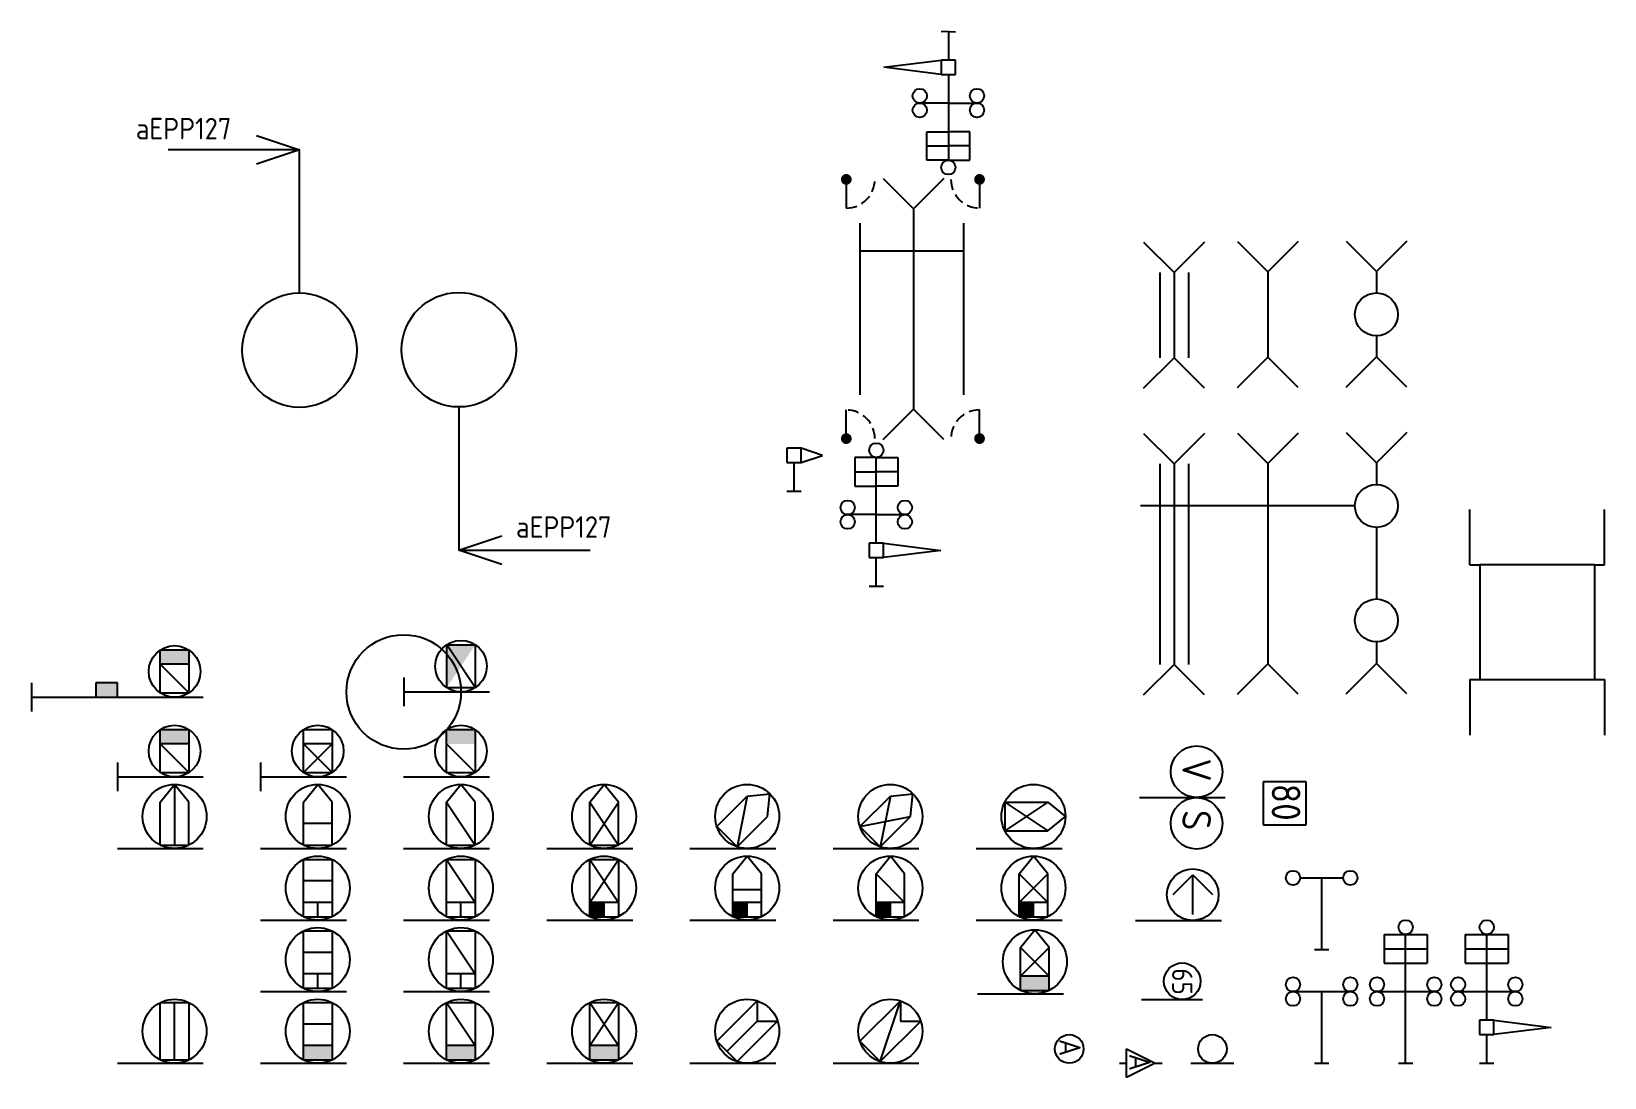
# Model space of a CAD drawing. Extents: x -202 to 266, y -387 to 284.
# Drawn here: x -86.3 to 23.6, y 197.6 to 270.7 of the extents above; entities that cross this region are included whole.
import ezdxf

# ---------------------------------------------------------------- set-up
doc = ezdxf.new("R2010")
doc.units = 0
doc.linetypes.add('DASHED2', pattern=[0.375, 0.25, -0.125])
doc.layers.get('0').update_dxf_attribs({"linetype": 'CONTINUOUS'})
doc.layers.add('CONST', color=1, linetype='CONTINUOUS')
doc.styles.get("Standard").update_dxf_attribs({"font": 'ISOCP'})

msp = doc.modelspace()

# ---------------------------------------------------------------- linework, layer by layer
for p, q in [((-22.19732, 270.69932), (-22.69682, 270.67714)), ((-22.19732, 270.69932), (-22.19732, 268.69932)), ((-22.19732, 270.69932), (-22.19732, 268.69932)), ((-22.19732, 270.69932), (-21.69781, 270.67714)), ((-26.69732, 268.19932), (-22.69732, 268.69932)), ((-22.69732, 267.69932), (-26.69732, 268.19932)), ((-22.19732, 268.69932), (-22.69732, 268.69932)), ((-22.69732, 268.69932), (-22.69732, 267.69932)), ((-21.69732, 268.69932), (-22.19732, 268.69932)), ((-21.69732, 267.69932), (-21.69732, 268.69932)), ((-22.69732, 267.69932), (-21.69732, 267.69932)), ((-22.19732, 267.69932), (-22.19732, 261.69932)), ((-22.19732, 267.69932), (-22.19732, 261.69932)), ((-22.19732, 265.69932), (-24.19732, 265.69932)), ((-22.19732, 265.69932), (-20.19732, 265.69932)), ((-70.5301, 263.43932), (-67.5301, 262.43932)), ((-23.69732, 263.69932), (-22.19732, 263.69932)), ((-23.69732, 261.69932), (-23.69732, 263.69932)), ((-23.69732, 262.69932), (-22.19732, 262.69932)), ((-20.69732, 263.69932), (-22.19732, 263.69932)), ((-20.69732, 262.69932), (-22.19732, 262.69932)), ((-20.69732, 261.69932), (-20.69732, 263.69932)), ((-67.5301, 262.43932), (-76.69915, 262.43932)), ((-67.5301, 262.43932), (-70.5301, 261.43932)), ((-22.19732, 261.69932), (-23.69732, 261.69932)), ((-22.19732, 261.69932), (-20.69732, 261.69932)), ((-29.32889, 260.36606), (-29.32889, 258.36606)), ((-29.32889, 260.36606), (-29.32889, 258.36606)), ((-26.75446, 260.43506), (-24.63314, 258.31374)), ((-22.51182, 260.43506), (-24.63314, 258.31374)), ((-20.0197, 260.36606), (-20.0197, 258.36606)), ((-24.63314, 258.31374), (-24.63314, 244.31374)), ((-28.35768, 245.30681), (-28.35768, 257.30681)), ((-28.35768, 245.30681), (-28.35768, 257.30681)), ((-21.11345, 245.30681), (-21.11345, 257.30681)), ((5.58219, 256.05882), (7.70351, 253.9375)), ((9.82483, 256.05882), (7.70351, 253.9375)), ((-8.55412, 255.99294), (-6.4328, 253.87162)), ((-4.31148, 255.99294), (-6.4328, 253.87162)), ((-2.00953, 256.02588), (0.11179, 253.90456)), ((2.23311, 256.02588), (0.11179, 253.90456)), ((-7.4328, 253.87162), (-7.4328, 247.91194)), ((-6.4328, 253.87162), (-6.4328, 247.91194)), ((-5.4328, 253.87162), (-5.4328, 247.91194)), ((0.11179, 253.90456), (0.11179, 247.94488)), ((-8.55412, 245.79062), (-6.4328, 247.91194)), ((-4.31148, 245.79062), (-6.4328, 247.91194)), ((-2.00953, 245.82356), (0.11179, 247.94488)), ((2.23311, 245.82356), (0.11179, 247.94488)), ((5.58219, 245.8565), (7.70351, 247.97782)), ((9.82483, 245.8565), (7.70351, 247.97782)), ((-29.32889, 242.26142), (-29.32889, 244.26142)), ((-29.32889, 242.26142), (-29.32889, 244.26142)), ((-26.75446, 242.19242), (-24.63314, 244.31374)), ((-22.51182, 242.19242), (-24.63314, 244.31374)), ((-20.0197, 242.26142), (-20.0197, 244.26142)), ((-8.55412, 242.6136), (-6.4328, 240.49228)), ((-4.31148, 242.6136), (-6.4328, 240.49228)), ((-2.00953, 242.64654), (0.11179, 240.52522)), ((2.23311, 242.64654), (0.11179, 240.52522)), ((5.58219, 242.67948), (7.70351, 240.55816)), ((9.82483, 242.67948), (7.70351, 240.55816)), ((-32.48014, 241.59055), (-33.48014, 241.59055)), ((-33.48014, 241.59055), (-33.48014, 240.59055)), ((-32.48014, 240.59055), (-32.48014, 241.59055)), ((-30.98014, 241.09055), (-32.48014, 241.59055)), ((-32.48014, 240.59055), (-30.98014, 241.09055)), ((-28.7336, 240.94886), (-28.7336, 238.94886)), ((-27.2336, 240.94886), (-28.7336, 240.94886)), ((-27.2336, 240.94886), (-25.7336, 240.94886)), ((-27.2336, 234.94886), (-27.2336, 240.94886)), ((-27.2336, 234.94886), (-27.2336, 240.94886)), ((-25.7336, 240.94886), (-25.7336, 238.94886)), ((-33.48014, 240.59055), (-32.98014, 240.59055)), ((-32.98014, 238.59055), (-32.98014, 240.59055)), ((-32.98014, 238.59055), (-32.98014, 240.59055)), ((-32.98014, 240.59055), (-32.48014, 240.59055)), ((-28.7336, 239.94886), (-27.2336, 239.94886)), ((-25.7336, 239.94886), (-27.2336, 239.94886)), ((-7.4328, 240.49228), (-7.4328, 226.49228)), ((-6.4328, 240.49228), (-6.4328, 226.49228)), ((-5.4328, 240.49228), (-5.4328, 226.49228)), ((0.11179, 240.52522), (0.11179, 226.52522)), ((-33.48014, 238.59055), (-32.48014, 238.59055)), ((-28.7336, 238.94886), (-27.2336, 238.94886)), ((-25.7336, 238.94886), (-27.2336, 238.94886)), ((-27.2336, 236.94886), (-29.2336, 236.94886)), ((-27.2336, 236.94886), (-25.2336, 236.94886)), ((14.22299, 233.43241), (14.22299, 237.30767)), ((23.64201, 233.43241), (23.64201, 237.30767)), ((-56.39587, 234.4691), (-53.39587, 235.4691)), ((-53.39587, 233.4691), (-56.39587, 234.4691)), ((-56.39587, 234.4691), (-47.22682, 234.4691)), ((-27.7336, 234.94886), (-27.7336, 233.94886)), ((-26.7336, 234.94886), (-27.7336, 234.94886)), ((-26.7336, 234.94886), (-22.7336, 234.44886)), ((-26.7336, 233.94886), (-26.7336, 234.94886)), ((-22.7336, 234.44886), (-26.7336, 233.94886)), ((-27.7336, 233.94886), (-27.2336, 233.94886)), ((-27.2336, 231.94886), (-27.2336, 233.94886)), ((-27.2336, 231.94886), (-27.2336, 233.94886)), ((-27.2336, 233.94886), (-26.7336, 233.94886)), ((14.22299, 233.43241), (14.9325, 233.43241)), ((22.9325, 233.43241), (14.9325, 233.43241)), ((22.9325, 233.43241), (23.64201, 233.43241)), ((-27.7336, 231.94886), (-26.7336, 231.94886)), ((-77.25156, 224.49523), (-77.25156, 227.49523)), ((-77.25156, 227.49523), (-75.25156, 227.49523)), ((-75.25156, 227.49523), (-75.25156, 224.49523)), ((-77.25156, 226.49523), (-75.25156, 224.49523)), ((-75.25156, 226.49523), (-77.25156, 226.49523)), ((-8.55412, 224.37096), (-6.4328, 226.49228)), ((-4.31148, 224.37096), (-6.4328, 226.49228)), ((-2.00953, 224.4039), (0.11179, 226.52522)), ((2.23311, 224.4039), (0.11179, 226.52522)), ((5.58219, 224.43684), (7.70351, 226.55816)), ((9.82483, 224.43684), (7.70351, 226.55816)), ((14.22299, 225.43241), (14.9325, 225.43241)), ((14.22299, 225.43241), (14.22299, 221.55716)), ((14.9325, 225.43241), (22.9325, 225.43241)), ((22.9325, 225.43241), (23.64201, 225.43241)), ((22.9325, 225.43241), (22.9325, 225.43241)), ((23.64201, 225.43241), (23.64201, 221.55716)), ((-86.25156, 225.19245), (-86.25156, 223.19245)), ((-86.25156, 224.19245), (-80.25156, 224.19245)), ((-80.25156, 225.19245), (-81.75156, 225.19245)), ((-81.75156, 225.19245), (-81.75156, 224.19245)), ((-80.25156, 224.19245), (-80.25156, 225.19245)), ((-80.25156, 224.19245), (-74.25156, 224.19245)), ((-77.25156, 224.49523), (-75.25156, 224.49523)), ((-77.25156, 221.93416), (-75.25156, 221.93416)), ((-77.25156, 218.93416), (-77.25156, 221.93416)), ((-75.25156, 220.93416), (-77.25156, 220.93416)), ((-77.25156, 220.93416), (-75.25156, 218.93416)), ((-75.25156, 221.93416), (-75.25156, 218.93416)), ((-67.25156, 221.93416), (-65.25156, 221.93416)), ((-67.25156, 218.93416), (-67.25156, 221.93416)), ((-65.25156, 220.93416), (-67.25156, 220.93416)), ((-67.25156, 220.93416), (-65.25156, 218.93416)), ((-67.25156, 218.93416), (-65.25156, 220.93416)), ((-65.25156, 221.93416), (-65.25156, 218.93416)), ((-57.25156, 218.93416), (-57.25156, 221.93416)), ((-57.25156, 221.93416), (-55.25156, 221.93416)), ((-57.25156, 220.93416), (-55.25156, 218.93416)), ((-55.25156, 221.93416), (-55.25156, 218.93416)), ((-80.25156, 219.63138), (-80.25156, 217.63138)), ((-77.25156, 218.93416), (-75.25156, 218.93416)), ((-70.25156, 219.63138), (-70.25156, 217.63138)), ((-67.25156, 218.93416), (-65.25156, 218.93416)), ((-57.25156, 218.93416), (-55.25156, 218.93416)), ((-80.25156, 218.63138), (-74.25156, 218.63138)), ((-77.25156, 216.86745), (-76.25156, 218.10352)), ((-75.25156, 216.86745), (-76.25156, 218.10352)), ((-76.25156, 218.10352), (-76.25156, 213.86745)), ((-70.25156, 218.63138), (-64.25156, 218.63138)), ((-67.25156, 216.86745), (-66.25156, 218.10352)), ((-65.25156, 216.86745), (-66.25156, 218.10352)), ((-60.25156, 218.63138), (-54.25156, 218.63138)), ((-57.25156, 216.86745), (-56.25156, 218.10352)), ((-55.25156, 216.86745), (-56.25156, 218.10352)), ((-47.25156, 216.86745), (-46.25156, 218.10352)), ((-45.25156, 216.86745), (-46.25156, 218.10352)), ((2.80093, 218.27877), (-0.19907, 218.27877)), ((-0.19907, 218.27877), (-0.19907, 215.27877)), ((2.80093, 215.27877), (2.80093, 218.27877)), ((-77.25156, 213.86745), (-77.25156, 216.86745)), ((-75.25156, 213.86745), (-75.25156, 216.86745)), ((-67.25156, 213.86745), (-67.25156, 216.86745)), ((-65.25156, 213.86745), (-65.25156, 216.86745)), ((-57.25156, 213.86745), (-57.25156, 216.86745)), ((-57.25156, 216.86745), (-55.25156, 213.86745)), ((-55.25156, 213.86745), (-55.25156, 216.86745)), ((-47.25156, 213.86745), (-47.25156, 216.86745)), ((-47.25156, 216.86745), (-45.25156, 213.86745)), ((-47.25156, 213.86745), (-45.25156, 216.86745)), ((-45.25156, 213.86745), (-45.25156, 216.86745)), ((-38.37288, 215.16034), (-36.25156, 217.28166)), ((-36.25156, 217.28166), (-36.95867, 213.74613)), ((-36.25156, 217.28166), (-34.67042, 217.44859)), ((-34.83735, 215.86745), (-34.67042, 217.44859)), ((-28.37288, 215.16034), (-26.25156, 217.28166)), ((-26.25156, 217.28166), (-26.95867, 213.74613)), ((-26.25156, 217.28166), (-24.67042, 217.44859)), ((-24.83735, 215.86745), (-24.67042, 217.44859)), ((-18.25156, 216.86745), (-18.25156, 214.86745)), ((-18.25156, 216.86745), (-15.25156, 214.86745)), ((-18.25156, 216.86745), (-15.25156, 216.86745)), ((-15.25156, 216.86745), (-18.25156, 214.86745)), ((-15.25156, 216.86745), (-14.01549, 215.86745)), ((-8.85653, 217.19097), (-2.85653, 217.19097)), ((-36.95867, 213.74613), (-34.83735, 215.86745)), ((-28.37288, 215.16034), (-24.83735, 215.86745)), ((-26.95867, 213.74613), (-24.83735, 215.86745)), ((-15.25156, 214.86745), (-14.01549, 215.86745)), ((-65.25156, 215.36745), (-67.25156, 215.36745)), ((-38.37288, 215.16034), (-36.95867, 213.74613)), ((-28.37288, 215.16034), (-26.95867, 213.74613)), ((-18.25156, 214.86745), (-15.25156, 214.86745)), ((-0.19907, 215.27877), (2.80093, 215.27877)), ((-80.25156, 213.63138), (-74.25156, 213.63138)), ((-77.25156, 213.86745), (-75.25156, 213.86745)), ((-70.25156, 213.63138), (-64.25156, 213.63138)), ((-67.25156, 213.86745), (-65.25156, 213.86745)), ((-60.25156, 213.63138), (-54.25156, 213.63138)), ((-57.25156, 213.86745), (-55.25156, 213.86745)), ((-50.25156, 213.63138), (-44.25156, 213.63138)), ((-47.25156, 213.86745), (-45.25156, 213.86745)), ((-40.25156, 213.63138), (-34.25156, 213.63138)), ((-30.25156, 213.63138), (-24.25156, 213.63138)), ((-20.25156, 213.63138), (-14.25156, 213.63138)), ((-67.25156, 208.86745), (-67.25156, 212.86745)), ((-67.25156, 212.86745), (-65.25156, 212.86745)), ((-65.25156, 212.86745), (-65.25156, 208.86745)), ((-57.25156, 212.86745), (-55.25156, 209.86745)), ((-57.25156, 208.86745), (-57.25156, 212.86745)), ((-57.25156, 212.86745), (-55.25156, 212.86745)), ((-55.25156, 212.86745), (-55.25156, 208.86745)), ((-47.25156, 209.86745), (-45.25156, 212.86745)), ((-47.25156, 212.86745), (-45.25156, 209.86745)), ((-47.25156, 208.86745), (-47.25156, 212.86745)), ((-47.25156, 212.86745), (-45.25156, 212.86745)), ((-45.25156, 212.86745), (-45.25156, 208.86745)), ((-37.25156, 211.86745), (-36.25156, 213.10352)), ((-35.25156, 211.86745), (-36.25156, 213.10352)), ((-27.25156, 211.86745), (-26.25156, 213.10352)), ((-25.25156, 211.86745), (-26.25156, 213.10352)), ((-17.25156, 211.86745), (-16.25156, 213.10352)), ((-15.25156, 211.86745), (-16.25156, 213.10352)), ((-65.25156, 211.36745), (-67.25156, 211.36958)), ((-37.25156, 208.86745), (-37.25156, 211.86745)), ((-35.25156, 208.86745), (-35.25156, 211.86745)), ((-27.25156, 211.86745), (-25.25156, 209.86745)), ((-27.25156, 208.86745), (-27.25156, 211.86745)), ((-25.25156, 208.86745), (-25.25156, 211.86745)), ((-17.25156, 208.86745), (-17.25156, 211.86745)), ((-17.25156, 211.86745), (-15.25156, 209.86745)), ((-17.25156, 209.86745), (-15.25156, 211.86745)), ((-15.25156, 208.86745), (-15.25156, 211.86745)), ((-6.50129, 210.40791), (-5.12184, 211.78736)), ((-5.12184, 211.78736), (-3.74239, 210.40791)), ((-5.12184, 209.02846), (-5.12184, 211.78736)), ((2.38093, 211.57563), (5.38093, 211.57563)), ((3.88093, 206.57563), (3.88093, 211.57563)), ((3.88093, 206.57563), (3.88093, 211.57563)), ((-37.25156, 210.77322), (-35.25156, 210.77322)), ((-65.25156, 209.86745), (-67.25156, 209.86745)), ((-67.25156, 208.86745), (-65.25156, 208.86745)), ((-66.25156, 208.86745), (-66.25156, 209.86745)), ((-55.25156, 209.86745), (-57.25156, 209.86745)), ((-57.25156, 208.86745), (-55.25156, 208.86745)), ((-56.25156, 208.86745), (-56.25156, 209.86745)), ((-45.25156, 209.86745), (-47.25156, 209.86745)), ((-47.25156, 208.86745), (-45.25156, 208.86745)), ((-46.25156, 208.86745), (-46.25156, 209.86745)), ((-35.25156, 209.86745), (-37.25156, 209.86745)), ((-37.25156, 208.86745), (-35.25156, 208.86745)), ((-36.25156, 208.86745), (-36.25156, 209.86745)), ((-25.25156, 209.86745), (-27.25156, 209.86745)), ((-27.25156, 208.86745), (-25.25156, 208.86745)), ((-26.25156, 208.86745), (-26.25156, 209.86745)), ((-15.25156, 209.86745), (-17.25156, 209.86745)), ((-17.25156, 208.86745), (-15.25156, 208.86745)), ((-16.25156, 208.86745), (-16.25156, 209.86745)), ((-70.25156, 208.63138), (-64.25156, 208.63138)), ((-67.25156, 207.86745), (-65.25156, 207.86745)), ((-67.25156, 203.86745), (-67.25156, 207.86745)), ((-65.25156, 207.86745), (-65.25156, 203.86745)), ((-60.25156, 208.63138), (-54.25156, 208.63138)), ((-57.25156, 207.86745), (-55.25156, 207.86745)), ((-57.25156, 207.86745), (-55.25156, 204.86745)), ((-57.25156, 203.86745), (-57.25156, 207.86745)), ((-55.25156, 207.86745), (-55.25156, 203.86745)), ((-50.25156, 208.63138), (-44.25156, 208.63138)), ((-40.25156, 208.63138), (-34.25156, 208.63138)), ((-30.25156, 208.63138), (-24.25156, 208.63138)), ((-20.25156, 208.63138), (-14.25156, 208.63138)), ((-17.15362, 206.71996), (-16.15362, 207.95603)), ((-15.15362, 206.71996), (-16.15362, 207.95603)), ((-9.12184, 208.60514), (-3.12184, 208.60514)), ((-17.15362, 203.71996), (-17.15362, 206.71996)), ((-17.15362, 204.71996), (-15.15362, 206.71996)), ((-17.15362, 206.71996), (-15.15362, 204.71996)), ((-15.15362, 203.71996), (-15.15362, 206.71996)), ((8.24844, 207.63138), (11.24844, 207.63138)), ((8.24844, 207.63138), (8.24844, 205.63138)), ((8.24844, 206.63138), (11.24844, 206.63138)), ((9.74844, 198.63138), (9.74844, 207.63138)), ((9.74844, 198.63138), (9.74844, 207.63138)), ((11.24844, 207.63138), (11.24844, 205.63138)), ((13.91317, 207.63138), (16.91317, 207.63138)), ((13.91317, 207.63138), (13.91317, 205.63138)), ((13.91317, 206.63138), (16.91317, 206.63138)), ((15.41317, 201.63138), (15.41317, 207.63138)), ((15.41317, 201.63138), (15.41317, 207.63138)), ((16.91317, 207.63138), (16.91317, 205.63138)), ((-65.25156, 206.36745), (-67.25156, 206.36958)), ((3.38093, 206.57563), (4.38093, 206.57563)), ((8.24844, 205.63138), (11.24844, 205.63138)), ((13.91317, 205.63138), (16.91317, 205.63138)), ((-65.25156, 204.86745), (-67.25156, 204.86745)), ((-66.25156, 203.86745), (-66.25156, 204.86745)), ((-55.25156, 204.86745), (-57.25156, 204.86745)), ((-56.25156, 203.86745), (-56.25156, 204.86745)), ((-15.15362, 204.71996), (-17.15362, 204.71996)), ((-70.25156, 203.63138), (-64.25156, 203.63138)), ((-67.25156, 203.86745), (-65.25156, 203.86745)), ((-60.25156, 203.63138), (-54.25156, 203.63138)), ((-57.25156, 203.86745), (-55.25156, 203.86745)), ((-20.15362, 203.48389), (-14.15362, 203.48389)), ((-17.15362, 203.71996), (-15.15362, 203.71996)), ((1.88093, 203.63138), (5.88093, 203.63138)), ((3.88093, 198.63138), (3.88093, 203.63138)), ((3.88093, 198.63138), (3.88093, 203.63138)), ((7.74844, 203.63138), (11.74844, 203.63138)), ((13.41317, 203.63138), (17.41317, 203.63138)), ((-77.25156, 198.86745), (-77.25156, 202.86745)), ((-77.25156, 202.86745), (-75.25156, 202.86745)), ((-76.25156, 198.86745), (-76.25156, 202.86745)), ((-75.25156, 202.86745), (-75.25156, 198.86745)), ((-67.25156, 202.86745), (-65.25156, 202.86745)), ((-67.25156, 198.86745), (-67.25156, 202.86745)), ((-65.25156, 202.86745), (-65.25156, 198.86745)), ((-57.25156, 198.86745), (-57.25156, 202.86745)), ((-57.25156, 202.86745), (-55.25156, 202.86745)), ((-57.25156, 202.86745), (-55.25156, 199.86745)), ((-55.25156, 202.86745), (-55.25156, 198.86745)), ((-47.25156, 198.86745), (-47.25156, 202.86745)), ((-47.25156, 199.86745), (-45.25156, 202.86745)), ((-47.25156, 202.86745), (-45.25156, 199.86745)), ((-47.25156, 202.86745), (-45.25156, 202.86745)), ((-45.25156, 202.86745), (-45.25156, 198.86745)), ((-38.37288, 200.16034), (-35.54445, 202.98877)), ((-35.54445, 202.98877), (-35.54445, 201.57456)), ((-28.37288, 200.16034), (-25.54445, 202.98877)), ((-26.95867, 198.74613), (-25.54445, 202.98877)), ((-25.54445, 202.98877), (-25.54445, 201.57456)), ((-8.69912, 203.07631), (-4.43912, 203.07631)), ((-65.25156, 201.36745), (-67.25156, 201.36958)), ((-37.66578, 199.45324), (-35.54445, 201.57456)), ((-36.95867, 198.74613), (-34.13024, 201.57456)), ((-35.54445, 201.57456), (-34.13024, 201.57456)), ((-26.95867, 198.74613), (-24.13024, 201.57456)), ((-25.54445, 201.57456), (-24.13024, 201.57456)), ((14.91317, 201.63138), (14.91317, 200.63138)), ((15.91317, 201.63138), (14.91317, 201.63138)), ((15.91317, 200.63138), (15.91317, 201.63138)), ((15.91317, 201.63138), (19.91317, 201.13138)), ((19.91317, 201.13138), (15.91317, 200.63138)), ((-38.37288, 200.16034), (-36.95867, 198.74613)), ((-28.37288, 200.16034), (-26.95867, 198.74613)), ((14.91317, 200.63138), (15.41317, 200.63138)), ((15.41317, 198.63138), (15.41317, 200.63138)), ((15.41317, 198.63138), (15.41317, 200.63138)), ((15.41317, 200.63138), (15.91317, 200.63138)), ((-65.25156, 199.86745), (-67.25156, 199.86745)), ((-55.25156, 199.86745), (-57.25156, 199.86745)), ((-45.25156, 199.86745), (-47.25156, 199.86745)), ((-9.75156, 199.63138), (-7.75157, 198.63527)), ((-9.75156, 197.63138), (-9.75156, 199.63138)), ((-80.25156, 198.63138), (-74.25156, 198.63138)), ((-77.25156, 198.86745), (-75.25156, 198.86745)), ((-70.25156, 198.63138), (-64.25156, 198.63138)), ((-67.25156, 198.86745), (-65.25156, 198.86745)), ((-60.25156, 198.63138), (-54.25156, 198.63138)), ((-57.25156, 198.86745), (-55.25156, 198.86745)), ((-50.25156, 198.63138), (-44.25156, 198.63138)), ((-47.25156, 198.86745), (-45.25156, 198.86745)), ((-40.25156, 198.63138), (-34.25156, 198.63138)), ((-30.25156, 198.63138), (-24.25156, 198.63138)), ((-10.25156, 198.63138), (-9.75156, 198.63138)), ((-7.75157, 198.63527), (-9.75156, 197.63138)), ((-7.75157, 198.63527), (-7.25157, 198.63276)), ((-5.25156, 198.63138), (-2.25156, 198.63138)), ((3.38093, 198.63138), (4.38093, 198.63138)), ((9.24844, 198.63138), (10.24844, 198.63138)), ((14.91317, 198.63138), (15.91317, 198.63138))]:
    msp.add_line(p, q)
at = {"ltscale": 5}
for p, q in [((-67.5301, 252.43932), (-67.5301, 262.43932)), ((-56.39587, 244.4691), (-56.39587, 234.4691))]:
    msp.add_line(p, q, dxfattribs=at)
at = {"ltscale": 3}
for p, q in [((7.70351, 253.9375), (7.70351, 252.4375)), ((7.70351, 249.4375), (7.70351, 247.97782)), ((7.70351, 240.55816), (7.70351, 239.05816)), ((7.70351, 236.05816), (7.70351, 231.05816)), ((14.9325, 233.43241), (14.9325, 225.43241)), ((22.9325, 233.43241), (22.9325, 225.43241)), ((7.70351, 228.05816), (7.70351, 226.55816))]:
    msp.add_line(p, q, dxfattribs=at)
at = {"ltscale": 4}
for p, q in [((-57.24476, 224.86562), (-57.24476, 227.86562)), ((-57.24476, 227.86562), (-55.24476, 227.86562)), ((-55.24476, 224.86562), (-57.24476, 227.86562)), ((-55.24476, 227.86562), (-55.24476, 224.86562)), ((-60.24476, 225.56284), (-60.24476, 223.56284)), ((-60.24476, 224.56284), (-54.24476, 224.56284)), ((-57.24476, 224.86562), (-55.24476, 224.86562))]:
    msp.add_line(p, q, dxfattribs=at)
at = {"const_width": 0.375}
for points in [[(-29.51639, 260.36606, -1), (-29.14139, 260.36606, -1)], [(-29.51639, 260.36606, -1), (-29.14139, 260.36606, -1)], [(-19.8322, 260.36606, 1), (-20.2072, 260.36606, 1)], [(-29.51639, 242.26142, 1), (-29.14139, 242.26142, 1)], [(-29.51639, 242.26142, 1), (-29.14139, 242.26142, 1)], [(-19.8322, 242.26142, -1), (-20.2072, 242.26142, -1)]]:
    msp.add_lwpolyline(points, format="xyb", close=True, dxfattribs=at)
for centre, radius in [((-24.19732, 266.19932), 0.5), ((-20.19732, 266.19932), 0.5), ((-24.19732, 265.19932), 0.5), ((-20.19732, 265.19932), 0.5), ((-22.19732, 261.19932), 0.5), ((-27.2336, 241.44886), 0.5), ((-29.2336, 237.44886), 0.5), ((-25.2336, 237.44886), 0.5), ((-29.2336, 236.44886), 0.5), ((-25.2336, 236.44886), 0.5), ((-76.25156, 225.99523), 1.80278), ((-76.25156, 220.43416), 1.80278), ((-66.25156, 220.43416), 1.80278), ((-56.25156, 220.43416), 1.80278), ((-4.85653, 218.99375), 1.80278), ((-76.25156, 215.86745), 2.23607), ((-66.25156, 215.86745), 2.23607), ((-56.25156, 215.86745), 2.23607), ((-46.25156, 215.86745), 2.23607), ((-36.25156, 215.86745), 2.23607), ((-26.25156, 215.86745), 2.23607), ((-16.25156, 215.86745), 2.23607), ((-4.85653, 215.3882), 1.80278), ((-66.25156, 210.86745), 2.23607), ((-56.25156, 210.86745), 2.23607), ((-46.25156, 210.86745), 2.23607), ((-36.25156, 210.86745), 2.23607), ((-26.25156, 210.86745), 2.23607), ((-16.25156, 210.86745), 2.23607), ((-5.12184, 210.40791), 1.80278), ((1.88093, 211.57563), 0.5), ((5.88093, 211.57563), 0.5), ((-66.25156, 205.86745), 2.23607), ((-56.25156, 205.86745), 2.23607), ((-16.15362, 205.71996), 2.23607), ((9.74844, 208.13138), 0.5), ((15.41317, 208.13138), 0.5), ((-5.85912, 204.35628), 1.27997), ((1.88093, 204.13138), 0.5), ((5.88093, 204.13138), 0.5), ((7.74844, 204.13138), 0.5), ((11.74844, 204.13138), 0.5), ((13.41317, 204.13138), 0.5), ((17.41317, 204.13138), 0.5), ((1.88093, 203.13138), 0.5), ((5.88093, 203.13138), 0.5), ((7.74844, 203.13138), 0.5), ((11.74844, 203.13138), 0.5), ((13.41317, 203.13138), 0.5), ((17.41317, 203.13138), 0.5), ((-76.25156, 200.86745), 2.23607), ((-66.25156, 200.86745), 2.23607), ((-56.25156, 200.86745), 2.23607), ((-46.25156, 200.86745), 2.23607), ((-36.25156, 200.86745), 2.23607), ((-26.25156, 200.86745), 2.23607), ((-13.75156, 199.63138), 1), ((-3.75156, 199.63138), 1)]:
    msp.add_circle(centre, radius)
at = {"ltscale": 4}
msp.add_circle((-56.24476, 226.36562), 1.80278, dxfattribs=at)
at = {"linetype": 'DASHED2', "ltscale": 3}
for centre, start, end in [((-29.32889, 260.36606), 270, 0), ((-29.32889, 260.36606), 270, 0), ((-20.0197, 260.36606), 180, 270), ((-29.32889, 242.26142), 0, 90), ((-29.32889, 242.26142), 0, 90), ((-20.0197, 242.26142), 90, 180)]:
    msp.add_arc(centre, 2, start, end, dxfattribs=at)
at = {"linetype": 'CONTINUOUS'}
for points in [[(-77.25156, 227.49523), (-75.25156, 227.49523), (-77.25156, 226.49523), (-75.25156, 226.49523)], [(-77.25156, 221.93416), (-75.25156, 221.93416), (-77.25156, 220.93416), (-75.25156, 220.93416)], [(-57.25156, 199.86745), (-55.25156, 199.86745), (-57.25156, 198.86745), (-55.25156, 198.86745)]]:
    msp.add_solid(points, dxfattribs=at)
at = {"ltscale": 4}
msp.add_solid([(-57.24476, 224.86562), (-57.24476, 227.86562), (-55.24476, 227.86562)], dxfattribs=at)
for points in [[(-81.75156, 225.19245), (-81.75156, 224.19245), (-80.25156, 225.19245), (-80.25156, 224.19245)], [(-57.25156, 221.93416), (-55.25156, 221.93416), (-57.25156, 220.93416), (-55.25156, 220.93416)], [(-47.25156, 209.86745), (-46.25156, 209.86745), (-47.25156, 208.86745), (-46.25156, 208.86745)], [(-37.25156, 209.86745), (-36.25156, 209.86745), (-37.25156, 208.86745), (-36.25156, 208.86745)], [(-27.25156, 209.86745), (-26.25156, 209.86745), (-27.25156, 208.86745), (-26.25156, 208.86745)], [(-17.25156, 209.86745), (-16.25156, 209.86745), (-17.25156, 208.86745), (-16.25156, 208.86745)], [(-17.15362, 204.71996), (-15.15362, 204.71996), (-17.15362, 203.71996), (-15.15362, 203.71996)], [(-67.25156, 199.86745), (-65.25156, 199.86745), (-67.25156, 198.86745), (-65.25156, 198.86745)], [(-47.25156, 199.86745), (-45.25156, 199.86745), (-47.25156, 198.86745), (-45.25156, 198.86745)]]:
    msp.add_solid(points)
at = {"layer": 'CONST'}
for p, q in [((-21.11345, 255.35192), (-28.35768, 255.35192)), ((6.20351, 237.55816), (-8.76545, 237.55816))]:
    msp.add_line(p, q, dxfattribs=at)
for centre, radius in [((-67.5301, 248.43932), 4), ((-56.39587, 248.4691), 4), ((7.70351, 250.9375), 1.5), ((7.70351, 237.55816), 1.5), ((7.70351, 229.55816), 1.5)]:
    msp.add_circle(centre, radius, dxfattribs=at)
at = {"layer": 'CONST', "ltscale": 4}
msp.add_circle((-60.24476, 224.56284), 4, dxfattribs=at)

# ---------------------------------------------------------------- texts
for p in [(-78.96091, 263.16356), (-52.40092, 235.33566)]:
    msp.add_text('aEPP127', height=1.5).set_placement(p)
for s, height, p in [('V', 2, (-5.85465, 219.92319)), ('80', 2, (0.39044, 218.1553)), ('S', 2, (-5.85465, 216.31764)), ('65', 1.42, (-6.56779, 205.26178)), ('A', 1.5, (-14.44576, 200.32986)), ('A', 1.5, (-9.57061, 199.30198))]:
    msp.add_text(s, height=height, rotation=270).set_placement(p)

doc.saveas('drawing.dxf')
